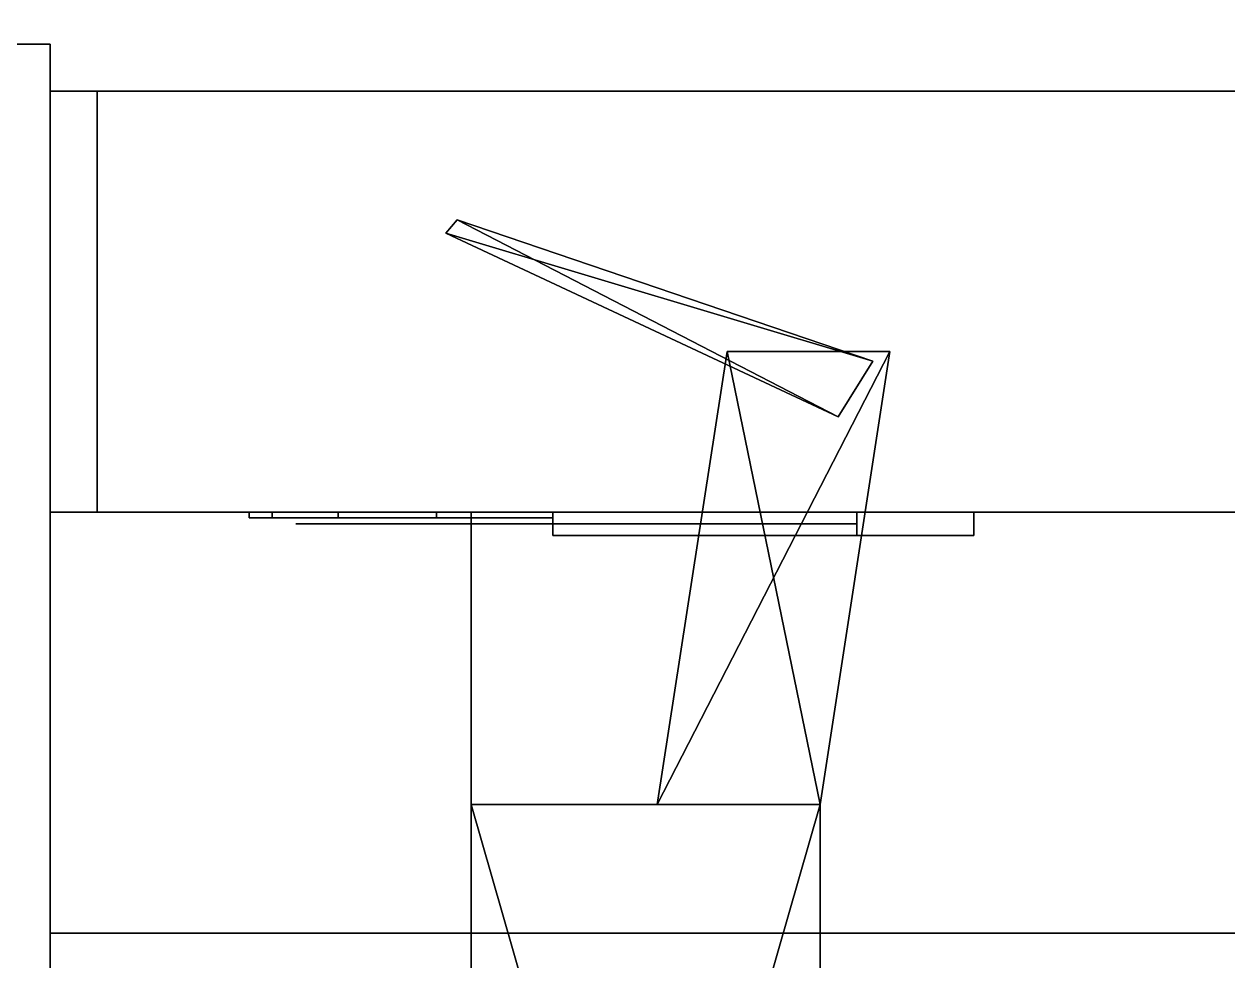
# Model space of a CAD drawing. Extents: x 0 to 4956, y -4930 to 0.
# Drawn here: x 1121.4 to 1172.9, y -4269.2 to -4229.1 of the extents above; entities that cross this region are included whole.
import ezdxf

# ---------------------------------------------------------------- set-up
doc = ezdxf.new("R2010")
doc.units = 0
for name, color, linetype in [('LAYER0', 7, 'CONTINUOUS'), ('LAYER1159', 28, 'CONTINUOUS'), ('LAYER1160', 253, 'CONTINUOUS'), ('LAYER1161', 28, 'CONTINUOUS'), ('LAYER1162', 253, 'CONTINUOUS'), ('LAYER1163', 28, 'CONTINUOUS'), ('LAYER1164', 253, 'CONTINUOUS'), ('LAYER1165', 28, 'CONTINUOUS'), ('LAYER1166', 253, 'CONTINUOUS'), ('LAYER1167', 28, 'CONTINUOUS'), ('LAYER1168', 253, 'CONTINUOUS'), ('LAYER1169', 9, 'CONTINUOUS'), ('LAYER1223', 9, 'CONTINUOUS'), ('LAYER831', 9, 'CONTINUOUS'), ('LAYER832', 9, 'CONTINUOUS'), ('LAYER840', 7, 'CONTINUOUS'), ('LAYER844', 7, 'CONTINUOUS'), ('LAYER851', 7, 'CONTINUOUS')]:
    doc.layers.add(name, color=color, linetype=linetype)

msp = doc.modelspace()

# ---------------------------------------------------------------- linework, layer by layer
at = {"layer": 'LAYER0', "invisible_edges": 1}
for points in [[(4956, 0), (0, -4930), (0, 0), (4956, 0)], [(4956, -4930, 5), (0, 0, 5), (0, -4930, 5), (4956, -4930, 5)], [(0, 0, 5), (4956, -4930, 5), (4956, 0, 5), (0, 0, 5)], [(0, -4930), (4956, 0), (4956, -4930), (0, -4930)]]:
    msp.add_3dface(points, dxfattribs=at)
at = {"layer": 'LAYER1159'}
for points, invisible_edges in [([(1131.99, -4250.25, 183.0251), (1131, -4250.25, 188), (1133, -4250.25, 188), (1133, -4250.25, 182.5)], 10), ([(1131, -4250.25, 188), (1131.99, -4250.25, 192.9749), (1133, -4250.25, 193.5), (1133, -4250.25, 188)], 10), ([(1134.808, -4250.25, 178.8076), (1131.99, -4250.25, 183.0251), (1133, -4250.25, 182.5), (1136.5, -4250.25, 182.5)], 10), ([(1131.99, -4250.25, 192.9749), (1134.808, -4250.25, 197.1924), (1136.5, -4250.25, 193.5), (1133, -4250.25, 193.5)], 10), ([(1139.025, -4250.25, 175.9896), (1134.808, -4250.25, 178.8076), (1136.5, -4250.25, 182.5), (1140, -4250.25, 182.5)], 10), ([(1134.808, -4250.25, 197.1924), (1139.025, -4250.25, 200.0104), (1140, -4250.25, 193.5), (1136.5, -4250.25, 193.5)], 10), ([(1144, -4250.25, 175), (1139.025, -4250.25, 175.9896), (1140, -4250.25, 182.5), (1144, -4250.25, 179)], 2), ([(1139.025, -4250.25, 200.0104), (1144, -4250.25, 201), (1144, -4250.25, 197), (1140, -4250.25, 193.5)], 8), ([(1133, -4250.5, 193.5), (1133, -4250.5, 182.5), (1140, -4250.5, 182.5), (1139.791, -4250.5, 193.3167)], 4), ([(1139.791, -4250.5, 193.3167), (1140, -4250.5, 182.5), (1144, -4250.5, 179), (1144, -4250.5, 197)], 5), ([(1144, -4250.5, 197), (1144, -4250.5, 179), (1157, -4250.5, 179), (1157, -4250.5, 197)], 1), ([(1162, -4251, 167), (1157, -4251, 179), (1144, -4251, 179), (1144, -4251, 167)], 1), ([(1162, -4251, 209), (1157, -4251, 197), (1144, -4251, 197), (1144, -4251, 209)], 1), ([(1162, -4251, 209), (1162, -4251, 167), (1157, -4251, 179), (1157, -4251, 197)], 10)]:
    msp.add_3dface(points, dxfattribs=dict(at, invisible_edges=invisible_edges))
for points in [[(1144, -4250, 179), (1144, -4250, 167), (1144, -4250, 179)], [(1144, -4250, 197), (1144, -4250, 209), (1144, -4250, 197)], [(1157, -4251, 179), (1157, -4250, 179), (1144, -4250, 179), (1144, -4251, 179)], [(1144, -4251, 179), (1144, -4250, 179), (1144, -4250, 167), (1144, -4251, 167)], [(1144, -4251, 167), (1144, -4250, 167), (1162, -4250, 167), (1162, -4251, 167)], [(1157, -4251, 197), (1157, -4250, 197), (1144, -4250, 197), (1144, -4251, 197)], [(1144, -4251, 197), (1144, -4250, 197), (1144, -4250, 209), (1144, -4251, 209)], [(1144, -4251, 209), (1144, -4250, 209), (1162, -4250, 209), (1162, -4251, 209)], [(1162, -4250, 167), (1144, -4250, 167), (1144, -4250, 209), (1162, -4250, 209)], [(1157, -4250, 179), (1157, -4250, 197), (1157, -4250, 179)], [(1157, -4251, 179), (1157, -4250, 179), (1157, -4250, 197), (1157, -4251, 197)], [(1162, -4251, 209), (1162, -4250, 209), (1162, -4251, 209)], [(1162, -4250, 167), (1162, -4250, 209), (1162, -4251, 209), (1162, -4251, 167)], [(1162, -4251, 167), (1144, -4251, 167), (1144, -4251, 167), (1162, -4251, 167)], [(1162, -4251, 209), (1144, -4251, 209), (1144, -4251, 209), (1162, -4251, 209)]]:
    msp.add_3dface(points, dxfattribs=at)
at = {"layer": 'LAYER1160'}
for points in [[(1139.418, -4238.077, 182.3477), (1139.909, -4237.5, 182.3477), (1156.192, -4245.925, 182.3477), (1139.418, -4238.077, 182.3477)], [(1139.418, -4238.077, 193.652), (1157.682, -4243.544, 193.652), (1139.909, -4237.5, 193.652), (1139.418, -4238.077, 193.652)], [(1156.192, -4245.925, 182.3477), (1139.909, -4237.5, 182.3477), (1157.682, -4243.544, 182.3477), (1156.192, -4245.925, 182.3477)], [(1139.909, -4237.5, 182.3477), (1139.909, -4237.5, 193.652), (1157.682, -4243.544, 182.3477), (1139.909, -4237.5, 182.3477)], [(1157.682, -4243.544, 182.3477), (1139.909, -4237.5, 193.652), (1157.682, -4243.544, 193.652), (1157.682, -4243.544, 182.3477)], [(1156.192, -4245.925, 193.652), (1157.682, -4243.544, 193.652), (1139.418, -4238.077, 193.652), (1156.192, -4245.925, 193.652)], [(1151.442, -4243.135, 181.2174), (1158.406, -4243.135, 181.2174), (1148.458, -4262.5, 181.2174), (1151.442, -4243.135, 181.2174)], [(1148.458, -4262.5, 181.2174), (1158.406, -4243.135, 181.2174), (1155.422, -4262.5, 181.2174), (1148.458, -4262.5, 181.2174)], [(1148.458, -4262.5, 194.7826), (1155.422, -4262.5, 194.7826), (1151.442, -4243.135, 194.7826), (1148.458, -4262.5, 194.7826)], [(1151.442, -4243.135, 194.7826), (1155.422, -4262.5, 194.7826), (1158.406, -4243.135, 194.7826), (1151.442, -4243.135, 194.7826)], [(1158.406, -4243.135, 181.2174), (1158.406, -4243.135, 194.7826), (1155.422, -4262.5, 181.2174), (1158.406, -4243.135, 181.2174)], [(1155.422, -4262.5, 181.2174), (1158.406, -4243.135, 194.7826), (1155.422, -4262.5, 194.7826), (1155.422, -4262.5, 181.2174)], [(1140.5, -4262.5, 181.2174), (1155.422, -4262.5, 181.2174), (1140.5, -4314.5, 181.2174), (1140.5, -4262.5, 181.2174)], [(1140.5, -4314.5, 181.2174), (1155.422, -4262.5, 181.2174), (1155.422, -4314.5, 181.2174), (1140.5, -4314.5, 181.2174)], [(1140.5, -4314.5, 194.7826), (1155.422, -4314.5, 194.7826), (1140.5, -4262.5, 194.7826), (1140.5, -4314.5, 194.7826)], [(1140.5, -4262.5, 194.7826), (1155.422, -4314.5, 194.7826), (1155.422, -4262.5, 194.7826), (1140.5, -4262.5, 194.7826)], [(1155.422, -4262.5, 181.2174), (1155.422, -4262.5, 194.7826), (1155.422, -4314.5, 181.2174), (1155.422, -4262.5, 181.2174)], [(1155.422, -4314.5, 181.2174), (1155.422, -4262.5, 194.7826), (1155.422, -4314.5, 194.7826), (1155.422, -4314.5, 181.2174)]]:
    msp.add_3dface(points, dxfattribs=at)
at = {"layer": 'LAYER1161'}
for points, invisible_edges in [([(1131.99, -4250.25, 746.5251), (1131, -4250.25, 751.5), (1133, -4250.25, 751.5), (1133, -4250.25, 746)], 10), ([(1131, -4250.25, 751.5), (1131.99, -4250.25, 756.4749), (1133, -4250.25, 757), (1133, -4250.25, 751.5)], 10), ([(1134.808, -4250.25, 742.3076), (1131.99, -4250.25, 746.5251), (1133, -4250.25, 746), (1136.5, -4250.25, 746)], 10), ([(1131.99, -4250.25, 756.4749), (1134.808, -4250.25, 760.6924), (1136.5, -4250.25, 757), (1133, -4250.25, 757)], 10), ([(1139.025, -4250.25, 739.4896), (1134.808, -4250.25, 742.3076), (1136.5, -4250.25, 746), (1140, -4250.25, 746)], 10), ([(1134.808, -4250.25, 760.6924), (1139.025, -4250.25, 763.5104), (1140, -4250.25, 757), (1136.5, -4250.25, 757)], 10), ([(1144, -4250.25, 738.5), (1139.025, -4250.25, 739.4896), (1140, -4250.25, 746), (1144, -4250.25, 742.5)], 2), ([(1139.025, -4250.25, 763.5104), (1144, -4250.25, 764.5), (1144, -4250.25, 760.5), (1140, -4250.25, 757)], 8), ([(1133, -4250.5, 757), (1133, -4250.5, 746), (1140, -4250.5, 746), (1139.791, -4250.5, 756.8167)], 4), ([(1139.791, -4250.5, 756.8167), (1140, -4250.5, 746), (1144, -4250.5, 742.5), (1144, -4250.5, 760.5)], 5), ([(1144, -4250.5, 760.5), (1144, -4250.5, 742.5), (1157, -4250.5, 742.5), (1157, -4250.5, 760.5)], 1), ([(1162, -4251, 730.5), (1157, -4251, 742.5), (1144, -4251, 742.5), (1144, -4251, 730.5)], 1), ([(1162, -4251, 772.5), (1157, -4251, 760.5), (1144, -4251, 760.5), (1144, -4251, 772.5)], 1), ([(1162, -4251, 772.5), (1162, -4251, 730.5), (1157, -4251, 742.5), (1157, -4251, 760.5)], 10)]:
    msp.add_3dface(points, dxfattribs=dict(at, invisible_edges=invisible_edges))
for points in [[(1144, -4250, 742.5), (1144, -4250, 730.5), (1144, -4250, 742.5)], [(1144, -4250, 760.5), (1144, -4250, 772.5), (1144, -4250, 760.5)], [(1157, -4251, 742.5), (1157, -4250, 742.5), (1144, -4250, 742.5), (1144, -4251, 742.5)], [(1144, -4251, 742.5), (1144, -4250, 742.5), (1144, -4250, 730.5), (1144, -4251, 730.5)], [(1144, -4251, 730.5), (1144, -4250, 730.5), (1162, -4250, 730.5), (1162, -4251, 730.5)], [(1157, -4251, 760.5), (1157, -4250, 760.5), (1144, -4250, 760.5), (1144, -4251, 760.5)], [(1144, -4251, 760.5), (1144, -4250, 760.5), (1144, -4250, 772.5), (1144, -4251, 772.5)], [(1144, -4251, 772.5), (1144, -4250, 772.5), (1162, -4250, 772.5), (1162, -4251, 772.5)], [(1162, -4250, 730.5), (1144, -4250, 730.5), (1144, -4250, 772.5), (1162, -4250, 772.5)], [(1157, -4250, 742.5), (1157, -4250, 760.5), (1157, -4250, 742.5)], [(1157, -4251, 742.5), (1157, -4250, 742.5), (1157, -4250, 760.5), (1157, -4251, 760.5)], [(1162, -4251, 772.5), (1162, -4250, 772.5), (1162, -4251, 772.5)], [(1162, -4250, 730.5), (1162, -4250, 772.5), (1162, -4251, 772.5), (1162, -4251, 730.5)], [(1162, -4251, 730.5), (1144, -4251, 730.5), (1144, -4251, 730.5), (1162, -4251, 730.5)], [(1162, -4251, 772.5), (1144, -4251, 772.5), (1144, -4251, 772.5), (1162, -4251, 772.5)]]:
    msp.add_3dface(points, dxfattribs=at)
at = {"layer": 'LAYER1162'}
for points in [[(1139.418, -4238.077, 745.8477), (1139.909, -4237.5, 745.8477), (1156.192, -4245.925, 745.8477), (1139.418, -4238.077, 745.8477)], [(1139.418, -4238.077, 757.152), (1157.682, -4243.544, 757.152), (1139.909, -4237.5, 757.152), (1139.418, -4238.077, 757.152)], [(1156.192, -4245.925, 745.8477), (1139.909, -4237.5, 745.8477), (1157.682, -4243.544, 745.8477), (1156.192, -4245.925, 745.8477)], [(1139.909, -4237.5, 745.8477), (1139.909, -4237.5, 757.152), (1157.682, -4243.544, 745.8477), (1139.909, -4237.5, 745.8477)], [(1157.682, -4243.544, 745.8477), (1139.909, -4237.5, 757.152), (1157.682, -4243.544, 757.152), (1157.682, -4243.544, 745.8477)], [(1156.192, -4245.925, 757.152), (1157.682, -4243.544, 757.152), (1139.418, -4238.077, 757.152), (1156.192, -4245.925, 757.152)], [(1151.442, -4243.135, 744.7174), (1158.406, -4243.135, 744.7174), (1148.458, -4262.5, 744.7174), (1151.442, -4243.135, 744.7174)], [(1148.458, -4262.5, 744.7174), (1158.406, -4243.135, 744.7174), (1155.422, -4262.5, 744.7174), (1148.458, -4262.5, 744.7174)], [(1148.458, -4262.5, 758.2826), (1155.422, -4262.5, 758.2826), (1151.442, -4243.135, 758.2826), (1148.458, -4262.5, 758.2826)], [(1151.442, -4243.135, 758.2826), (1155.422, -4262.5, 758.2826), (1158.406, -4243.135, 758.2826), (1151.442, -4243.135, 758.2826)], [(1158.406, -4243.135, 744.7174), (1158.406, -4243.135, 758.2826), (1155.422, -4262.5, 744.7174), (1158.406, -4243.135, 744.7174)], [(1155.422, -4262.5, 744.7174), (1158.406, -4243.135, 758.2826), (1155.422, -4262.5, 758.2826), (1155.422, -4262.5, 744.7174)], [(1140.5, -4262.5, 744.7174), (1155.422, -4262.5, 744.7174), (1140.5, -4314.5, 744.7174), (1140.5, -4262.5, 744.7174)], [(1140.5, -4314.5, 744.7174), (1155.422, -4262.5, 744.7174), (1155.422, -4314.5, 744.7174), (1140.5, -4314.5, 744.7174)], [(1140.5, -4314.5, 758.2826), (1155.422, -4314.5, 758.2826), (1140.5, -4262.5, 758.2826), (1140.5, -4314.5, 758.2826)], [(1140.5, -4262.5, 758.2826), (1155.422, -4314.5, 758.2826), (1155.422, -4262.5, 758.2826), (1140.5, -4262.5, 758.2826)], [(1155.422, -4262.5, 744.7174), (1155.422, -4262.5, 758.2826), (1155.422, -4314.5, 744.7174), (1155.422, -4262.5, 744.7174)], [(1155.422, -4314.5, 744.7174), (1155.422, -4262.5, 758.2826), (1155.422, -4314.5, 758.2826), (1155.422, -4314.5, 744.7174)]]:
    msp.add_3dface(points, dxfattribs=at)
at = {"layer": 'LAYER1163'}
for points, invisible_edges in [([(1131.99, -4250.25, 1310.025), (1131, -4250.25, 1315), (1133, -4250.25, 1315), (1133, -4250.25, 1309.5)], 10), ([(1131, -4250.25, 1315), (1131.99, -4250.25, 1319.975), (1133, -4250.25, 1320.5), (1133, -4250.25, 1315)], 10), ([(1134.808, -4250.25, 1305.808), (1131.99, -4250.25, 1310.025), (1133, -4250.25, 1309.5), (1136.5, -4250.25, 1309.5)], 10), ([(1131.99, -4250.25, 1319.975), (1134.808, -4250.25, 1324.192), (1136.5, -4250.25, 1320.5), (1133, -4250.25, 1320.5)], 10), ([(1139.025, -4250.25, 1302.99), (1134.808, -4250.25, 1305.808), (1136.5, -4250.25, 1309.5), (1140, -4250.25, 1309.5)], 10), ([(1134.808, -4250.25, 1324.192), (1139.025, -4250.25, 1327.01), (1140, -4250.25, 1320.5), (1136.5, -4250.25, 1320.5)], 10), ([(1144, -4250.25, 1302), (1139.025, -4250.25, 1302.99), (1140, -4250.25, 1309.5), (1144, -4250.25, 1306)], 2), ([(1139.025, -4250.25, 1327.01), (1144, -4250.25, 1328), (1144, -4250.25, 1324), (1140, -4250.25, 1320.5)], 8), ([(1133, -4250.5, 1320.5), (1133, -4250.5, 1309.5), (1140, -4250.5, 1309.5), (1139.791, -4250.5, 1320.317)], 4), ([(1139.791, -4250.5, 1320.317), (1140, -4250.5, 1309.5), (1144, -4250.5, 1306), (1144, -4250.5, 1324)], 5), ([(1144, -4250.5, 1324), (1144, -4250.5, 1306), (1157, -4250.5, 1306), (1157, -4250.5, 1324)], 1), ([(1162, -4251, 1294), (1157, -4251, 1306), (1144, -4251, 1306), (1144, -4251, 1294)], 1), ([(1162, -4251, 1336), (1157, -4251, 1324), (1144, -4251, 1324), (1144, -4251, 1336)], 1), ([(1162, -4251, 1336), (1162, -4251, 1294), (1157, -4251, 1306), (1157, -4251, 1324)], 10)]:
    msp.add_3dface(points, dxfattribs=dict(at, invisible_edges=invisible_edges))
for points in [[(1144, -4250, 1306), (1144, -4250, 1294), (1144, -4250, 1306)], [(1144, -4250, 1324), (1144, -4250, 1336), (1144, -4250, 1324)], [(1157, -4251, 1306), (1157, -4250, 1306), (1144, -4250, 1306), (1144, -4251, 1306)], [(1144, -4251, 1306), (1144, -4250, 1306), (1144, -4250, 1294), (1144, -4251, 1294)], [(1144, -4251, 1294), (1144, -4250, 1294), (1162, -4250, 1294), (1162, -4251, 1294)], [(1157, -4251, 1324), (1157, -4250, 1324), (1144, -4250, 1324), (1144, -4251, 1324)], [(1144, -4251, 1324), (1144, -4250, 1324), (1144, -4250, 1336), (1144, -4251, 1336)], [(1144, -4251, 1336), (1144, -4250, 1336), (1162, -4250, 1336), (1162, -4251, 1336)], [(1162, -4250, 1294), (1144, -4250, 1294), (1144, -4250, 1336), (1162, -4250, 1336)], [(1157, -4250, 1306), (1157, -4250, 1324), (1157, -4250, 1306)], [(1157, -4251, 1306), (1157, -4250, 1306), (1157, -4250, 1324), (1157, -4251, 1324)], [(1162, -4251, 1336), (1162, -4250, 1336), (1162, -4251, 1336)], [(1162, -4250, 1294), (1162, -4250, 1336), (1162, -4251, 1336), (1162, -4251, 1294)], [(1162, -4251, 1294), (1144, -4251, 1294), (1144, -4251, 1294), (1162, -4251, 1294)], [(1162, -4251, 1336), (1144, -4251, 1336), (1144, -4251, 1336), (1162, -4251, 1336)]]:
    msp.add_3dface(points, dxfattribs=at)
at = {"layer": 'LAYER1164'}
for points in [[(1139.418, -4238.077, 1309.348), (1139.909, -4237.5, 1309.348), (1156.192, -4245.925, 1309.348), (1139.418, -4238.077, 1309.348)], [(1139.418, -4238.077, 1320.652), (1157.682, -4243.544, 1320.652), (1139.909, -4237.5, 1320.652), (1139.418, -4238.077, 1320.652)], [(1156.192, -4245.925, 1309.348), (1139.909, -4237.5, 1309.348), (1157.682, -4243.544, 1309.348), (1156.192, -4245.925, 1309.348)], [(1139.909, -4237.5, 1309.348), (1139.909, -4237.5, 1320.652), (1157.682, -4243.544, 1309.348), (1139.909, -4237.5, 1309.348)], [(1157.682, -4243.544, 1309.348), (1139.909, -4237.5, 1320.652), (1157.682, -4243.544, 1320.652), (1157.682, -4243.544, 1309.348)], [(1156.192, -4245.925, 1320.652), (1157.682, -4243.544, 1320.652), (1139.418, -4238.077, 1320.652), (1156.192, -4245.925, 1320.652)], [(1151.442, -4243.135, 1308.217), (1158.406, -4243.135, 1308.217), (1148.458, -4262.5, 1308.217), (1151.442, -4243.135, 1308.217)], [(1148.458, -4262.5, 1308.217), (1158.406, -4243.135, 1308.217), (1155.422, -4262.5, 1308.217), (1148.458, -4262.5, 1308.217)], [(1148.458, -4262.5, 1321.783), (1155.422, -4262.5, 1321.783), (1151.442, -4243.135, 1321.783), (1148.458, -4262.5, 1321.783)], [(1151.442, -4243.135, 1321.783), (1155.422, -4262.5, 1321.783), (1158.406, -4243.135, 1321.783), (1151.442, -4243.135, 1321.783)], [(1158.406, -4243.135, 1308.217), (1158.406, -4243.135, 1321.783), (1155.422, -4262.5, 1308.217), (1158.406, -4243.135, 1308.217)], [(1155.422, -4262.5, 1308.217), (1158.406, -4243.135, 1321.783), (1155.422, -4262.5, 1321.783), (1155.422, -4262.5, 1308.217)], [(1140.5, -4262.5, 1308.217), (1155.422, -4262.5, 1308.217), (1140.5, -4314.5, 1308.217), (1140.5, -4262.5, 1308.217)], [(1140.5, -4314.5, 1308.217), (1155.422, -4262.5, 1308.217), (1155.422, -4314.5, 1308.217), (1140.5, -4314.5, 1308.217)], [(1140.5, -4314.5, 1321.783), (1155.422, -4314.5, 1321.783), (1140.5, -4262.5, 1321.783), (1140.5, -4314.5, 1321.783)], [(1140.5, -4262.5, 1321.783), (1155.422, -4314.5, 1321.783), (1155.422, -4262.5, 1321.783), (1140.5, -4262.5, 1321.783)], [(1155.422, -4262.5, 1308.217), (1155.422, -4262.5, 1321.783), (1155.422, -4314.5, 1308.217), (1155.422, -4262.5, 1308.217)], [(1155.422, -4314.5, 1308.217), (1155.422, -4262.5, 1321.783), (1155.422, -4314.5, 1321.783), (1155.422, -4314.5, 1308.217)]]:
    msp.add_3dface(points, dxfattribs=at)
at = {"layer": 'LAYER1165'}
for points, invisible_edges in [([(1131.99, -4250.25, 1873.525), (1131, -4250.25, 1878.5), (1133, -4250.25, 1878.5), (1133, -4250.25, 1873)], 10), ([(1131, -4250.25, 1878.5), (1131.99, -4250.25, 1883.475), (1133, -4250.25, 1884), (1133, -4250.25, 1878.5)], 10), ([(1134.808, -4250.25, 1869.308), (1131.99, -4250.25, 1873.525), (1133, -4250.25, 1873), (1136.5, -4250.25, 1873)], 10), ([(1131.99, -4250.25, 1883.475), (1134.808, -4250.25, 1887.692), (1136.5, -4250.25, 1884), (1133, -4250.25, 1884)], 10), ([(1139.025, -4250.25, 1866.49), (1134.808, -4250.25, 1869.308), (1136.5, -4250.25, 1873), (1140, -4250.25, 1873)], 10), ([(1134.808, -4250.25, 1887.692), (1139.025, -4250.25, 1890.51), (1140, -4250.25, 1884), (1136.5, -4250.25, 1884)], 10), ([(1144, -4250.25, 1865.5), (1139.025, -4250.25, 1866.49), (1140, -4250.25, 1873), (1144, -4250.25, 1869.5)], 2), ([(1139.025, -4250.25, 1890.51), (1144, -4250.25, 1891.5), (1144, -4250.25, 1887.5), (1140, -4250.25, 1884)], 8), ([(1133, -4250.5, 1884), (1133, -4250.5, 1873), (1140, -4250.5, 1873), (1139.791, -4250.5, 1883.817)], 4), ([(1139.791, -4250.5, 1883.817), (1140, -4250.5, 1873), (1144, -4250.5, 1869.5), (1144, -4250.5, 1887.5)], 5), ([(1144, -4250.5, 1887.5), (1144, -4250.5, 1869.5), (1157, -4250.5, 1869.5), (1157, -4250.5, 1887.5)], 1), ([(1162, -4251, 1857.5), (1157, -4251, 1869.5), (1144, -4251, 1869.5), (1144, -4251, 1857.5)], 1), ([(1162, -4251, 1899.5), (1157, -4251, 1887.5), (1144, -4251, 1887.5), (1144, -4251, 1899.5)], 1), ([(1162, -4251, 1899.5), (1162, -4251, 1857.5), (1157, -4251, 1869.5), (1157, -4251, 1887.5)], 10)]:
    msp.add_3dface(points, dxfattribs=dict(at, invisible_edges=invisible_edges))
for points in [[(1144, -4250, 1869.5), (1144, -4250, 1857.5), (1144, -4250, 1869.5)], [(1144, -4250, 1887.5), (1144, -4250, 1899.5), (1144, -4250, 1887.5)], [(1157, -4251, 1869.5), (1157, -4250, 1869.5), (1144, -4250, 1869.5), (1144, -4251, 1869.5)], [(1144, -4251, 1869.5), (1144, -4250, 1869.5), (1144, -4250, 1857.5), (1144, -4251, 1857.5)], [(1144, -4251, 1857.5), (1144, -4250, 1857.5), (1162, -4250, 1857.5), (1162, -4251, 1857.5)], [(1157, -4251, 1887.5), (1157, -4250, 1887.5), (1144, -4250, 1887.5), (1144, -4251, 1887.5)], [(1144, -4251, 1887.5), (1144, -4250, 1887.5), (1144, -4250, 1899.5), (1144, -4251, 1899.5)], [(1144, -4251, 1899.5), (1144, -4250, 1899.5), (1162, -4250, 1899.5), (1162, -4251, 1899.5)], [(1162, -4250, 1857.5), (1144, -4250, 1857.5), (1144, -4250, 1899.5), (1162, -4250, 1899.5)], [(1157, -4250, 1869.5), (1157, -4250, 1887.5), (1157, -4250, 1869.5)], [(1157, -4251, 1869.5), (1157, -4250, 1869.5), (1157, -4250, 1887.5), (1157, -4251, 1887.5)], [(1162, -4251, 1899.5), (1162, -4250, 1899.5), (1162, -4251, 1899.5)], [(1162, -4250, 1857.5), (1162, -4250, 1899.5), (1162, -4251, 1899.5), (1162, -4251, 1857.5)], [(1162, -4251, 1857.5), (1144, -4251, 1857.5), (1144, -4251, 1857.5), (1162, -4251, 1857.5)], [(1162, -4251, 1899.5), (1144, -4251, 1899.5), (1144, -4251, 1899.5), (1162, -4251, 1899.5)]]:
    msp.add_3dface(points, dxfattribs=at)
at = {"layer": 'LAYER1166'}
for points in [[(1139.418, -4238.077, 1872.848), (1139.909, -4237.5, 1872.848), (1156.192, -4245.925, 1872.848), (1139.418, -4238.077, 1872.848)], [(1139.418, -4238.077, 1884.152), (1157.682, -4243.544, 1884.152), (1139.909, -4237.5, 1884.152), (1139.418, -4238.077, 1884.152)], [(1156.192, -4245.925, 1872.848), (1139.909, -4237.5, 1872.848), (1157.682, -4243.544, 1872.848), (1156.192, -4245.925, 1872.848)], [(1139.909, -4237.5, 1872.848), (1139.909, -4237.5, 1884.152), (1157.682, -4243.544, 1872.848), (1139.909, -4237.5, 1872.848)], [(1157.682, -4243.544, 1872.848), (1139.909, -4237.5, 1884.152), (1157.682, -4243.544, 1884.152), (1157.682, -4243.544, 1872.848)], [(1156.192, -4245.925, 1884.152), (1157.682, -4243.544, 1884.152), (1139.418, -4238.077, 1884.152), (1156.192, -4245.925, 1884.152)], [(1151.442, -4243.135, 1871.717), (1158.406, -4243.135, 1871.717), (1148.458, -4262.5, 1871.717), (1151.442, -4243.135, 1871.717)], [(1148.458, -4262.5, 1871.717), (1158.406, -4243.135, 1871.717), (1155.422, -4262.5, 1871.717), (1148.458, -4262.5, 1871.717)], [(1148.458, -4262.5, 1885.283), (1155.422, -4262.5, 1885.283), (1151.442, -4243.135, 1885.283), (1148.458, -4262.5, 1885.283)], [(1151.442, -4243.135, 1885.283), (1155.422, -4262.5, 1885.283), (1158.406, -4243.135, 1885.283), (1151.442, -4243.135, 1885.283)], [(1158.406, -4243.135, 1871.717), (1158.406, -4243.135, 1885.283), (1155.422, -4262.5, 1871.717), (1158.406, -4243.135, 1871.717)], [(1155.422, -4262.5, 1871.717), (1158.406, -4243.135, 1885.283), (1155.422, -4262.5, 1885.283), (1155.422, -4262.5, 1871.717)], [(1140.5, -4262.5, 1871.717), (1155.422, -4262.5, 1871.717), (1140.5, -4314.5, 1871.717), (1140.5, -4262.5, 1871.717)], [(1140.5, -4314.5, 1871.717), (1155.422, -4262.5, 1871.717), (1155.422, -4314.5, 1871.717), (1140.5, -4314.5, 1871.717)], [(1140.5, -4314.5, 1885.283), (1155.422, -4314.5, 1885.283), (1140.5, -4262.5, 1885.283), (1140.5, -4314.5, 1885.283)], [(1140.5, -4262.5, 1885.283), (1155.422, -4314.5, 1885.283), (1155.422, -4262.5, 1885.283), (1140.5, -4262.5, 1885.283)], [(1155.422, -4262.5, 1871.717), (1155.422, -4262.5, 1885.283), (1155.422, -4314.5, 1871.717), (1155.422, -4262.5, 1871.717)], [(1155.422, -4314.5, 1871.717), (1155.422, -4262.5, 1885.283), (1155.422, -4314.5, 1885.283), (1155.422, -4314.5, 1871.717)]]:
    msp.add_3dface(points, dxfattribs=at)
at = {"layer": 'LAYER1167'}
for points, invisible_edges in [([(1131.99, -4250.25, 2437.025), (1131, -4250.25, 2442), (1133, -4250.25, 2442), (1133, -4250.25, 2436.5)], 10), ([(1131, -4250.25, 2442), (1131.99, -4250.25, 2446.975), (1133, -4250.25, 2447.5), (1133, -4250.25, 2442)], 10), ([(1134.808, -4250.25, 2432.808), (1131.99, -4250.25, 2437.025), (1133, -4250.25, 2436.5), (1136.5, -4250.25, 2436.5)], 10), ([(1131.99, -4250.25, 2446.975), (1134.808, -4250.25, 2451.192), (1136.5, -4250.25, 2447.5), (1133, -4250.25, 2447.5)], 10), ([(1139.025, -4250.25, 2429.99), (1134.808, -4250.25, 2432.808), (1136.5, -4250.25, 2436.5), (1140, -4250.25, 2436.5)], 10), ([(1134.808, -4250.25, 2451.192), (1139.025, -4250.25, 2454.01), (1140, -4250.25, 2447.5), (1136.5, -4250.25, 2447.5)], 10), ([(1144, -4250.25, 2429), (1139.025, -4250.25, 2429.99), (1140, -4250.25, 2436.5), (1144, -4250.25, 2433)], 2), ([(1139.025, -4250.25, 2454.01), (1144, -4250.25, 2455), (1144, -4250.25, 2451), (1140, -4250.25, 2447.5)], 8), ([(1133, -4250.5, 2447.5), (1133, -4250.5, 2436.5), (1140, -4250.5, 2436.5), (1139.791, -4250.5, 2447.317)], 4), ([(1139.791, -4250.5, 2447.317), (1140, -4250.5, 2436.5), (1144, -4250.5, 2433), (1144, -4250.5, 2451)], 5), ([(1144, -4250.5, 2451), (1144, -4250.5, 2433), (1157, -4250.5, 2433), (1157, -4250.5, 2451)], 1), ([(1162, -4251, 2421), (1157, -4251, 2433), (1144, -4251, 2433), (1144, -4251, 2421)], 1), ([(1162, -4251, 2463), (1157, -4251, 2451), (1144, -4251, 2451), (1144, -4251, 2463)], 1), ([(1162, -4251, 2463), (1162, -4251, 2421), (1157, -4251, 2433), (1157, -4251, 2451)], 10)]:
    msp.add_3dface(points, dxfattribs=dict(at, invisible_edges=invisible_edges))
for points in [[(1144, -4250, 2433), (1144, -4250, 2421), (1144, -4250, 2433)], [(1144, -4250, 2451), (1144, -4250, 2463), (1144, -4250, 2451)], [(1157, -4251, 2433), (1157, -4250, 2433), (1144, -4250, 2433), (1144, -4251, 2433)], [(1144, -4251, 2433), (1144, -4250, 2433), (1144, -4250, 2421), (1144, -4251, 2421)], [(1144, -4251, 2421), (1144, -4250, 2421), (1162, -4250, 2421), (1162, -4251, 2421)], [(1157, -4251, 2451), (1157, -4250, 2451), (1144, -4250, 2451), (1144, -4251, 2451)], [(1144, -4251, 2451), (1144, -4250, 2451), (1144, -4250, 2463), (1144, -4251, 2463)], [(1144, -4251, 2463), (1144, -4250, 2463), (1162, -4250, 2463), (1162, -4251, 2463)], [(1162, -4250, 2421), (1144, -4250, 2421), (1144, -4250, 2463), (1162, -4250, 2463)], [(1157, -4250, 2433), (1157, -4250, 2451), (1157, -4250, 2433)], [(1157, -4251, 2433), (1157, -4250, 2433), (1157, -4250, 2451), (1157, -4251, 2451)], [(1162, -4251, 2463), (1162, -4250, 2463), (1162, -4251, 2463)], [(1162, -4250, 2421), (1162, -4250, 2463), (1162, -4251, 2463), (1162, -4251, 2421)], [(1162, -4251, 2421), (1144, -4251, 2421), (1144, -4251, 2421), (1162, -4251, 2421)], [(1162, -4251, 2463), (1144, -4251, 2463), (1144, -4251, 2463), (1162, -4251, 2463)]]:
    msp.add_3dface(points, dxfattribs=at)
at = {"layer": 'LAYER1168'}
for points in [[(1139.418, -4238.077, 2436.348), (1139.909, -4237.5, 2436.348), (1156.192, -4245.925, 2436.348), (1139.418, -4238.077, 2436.348)], [(1139.418, -4238.077, 2447.652), (1157.682, -4243.544, 2447.652), (1139.909, -4237.5, 2447.652), (1139.418, -4238.077, 2447.652)], [(1156.192, -4245.925, 2436.348), (1139.909, -4237.5, 2436.348), (1157.682, -4243.544, 2436.348), (1156.192, -4245.925, 2436.348)], [(1139.909, -4237.5, 2436.348), (1139.909, -4237.5, 2447.652), (1157.682, -4243.544, 2436.348), (1139.909, -4237.5, 2436.348)], [(1157.682, -4243.544, 2436.348), (1139.909, -4237.5, 2447.652), (1157.682, -4243.544, 2447.652), (1157.682, -4243.544, 2436.348)], [(1156.192, -4245.925, 2447.652), (1157.682, -4243.544, 2447.652), (1139.418, -4238.077, 2447.652), (1156.192, -4245.925, 2447.652)], [(1151.442, -4243.135, 2435.217), (1158.406, -4243.135, 2435.217), (1148.458, -4262.5, 2435.217), (1151.442, -4243.135, 2435.217)], [(1148.458, -4262.5, 2435.217), (1158.406, -4243.135, 2435.217), (1155.422, -4262.5, 2435.217), (1148.458, -4262.5, 2435.217)], [(1148.458, -4262.5, 2448.783), (1155.422, -4262.5, 2448.783), (1151.442, -4243.135, 2448.783), (1148.458, -4262.5, 2448.783)], [(1151.442, -4243.135, 2448.783), (1155.422, -4262.5, 2448.783), (1158.406, -4243.135, 2448.783), (1151.442, -4243.135, 2448.783)], [(1158.406, -4243.135, 2435.217), (1158.406, -4243.135, 2448.783), (1155.422, -4262.5, 2435.217), (1158.406, -4243.135, 2435.217)], [(1155.422, -4262.5, 2435.217), (1158.406, -4243.135, 2448.783), (1155.422, -4262.5, 2448.783), (1155.422, -4262.5, 2435.217)], [(1140.5, -4262.5, 2435.217), (1155.422, -4262.5, 2435.217), (1140.5, -4314.5, 2435.217), (1140.5, -4262.5, 2435.217)], [(1140.5, -4314.5, 2435.217), (1155.422, -4262.5, 2435.217), (1155.422, -4314.5, 2435.217), (1140.5, -4314.5, 2435.217)], [(1140.5, -4314.5, 2448.783), (1155.422, -4314.5, 2448.783), (1140.5, -4262.5, 2448.783), (1140.5, -4314.5, 2448.783)], [(1140.5, -4262.5, 2448.783), (1155.422, -4314.5, 2448.783), (1155.422, -4262.5, 2448.783), (1140.5, -4262.5, 2448.783)], [(1155.422, -4262.5, 2435.217), (1155.422, -4262.5, 2448.783), (1155.422, -4314.5, 2435.217), (1155.422, -4262.5, 2435.217)], [(1155.422, -4314.5, 2435.217), (1155.422, -4262.5, 2448.783), (1155.422, -4314.5, 2448.783), (1155.422, -4314.5, 2435.217)]]:
    msp.add_3dface(points, dxfattribs=at)
at = {"layer": 'LAYER1169', "invisible_edges": 1}
for points in [[(1531, -4232, 88), (1124.5, -4250, 88), (1124.5, -4232, 88), (1531, -4232, 88)], [(1124.5, -4250, 88), (1531, -4232, 88), (1531, -4250, 88), (1124.5, -4250, 88)], [(1124.5, -4232, 2542), (1124.5, -4250, 88), (1124.5, -4250, 2542), (1124.5, -4232, 2542)], [(1124.5, -4250, 88), (1124.5, -4232, 2542), (1124.5, -4232, 88), (1124.5, -4250, 88)], [(1531, -4250, 2542), (1124.5, -4232, 2542), (1124.5, -4250, 2542), (1531, -4250, 2542)], [(1124.5, -4232, 2542), (1531, -4250, 2542), (1531, -4232, 2542), (1124.5, -4232, 2542)], [(1124.5, -4232, 2542), (1531, -4232, 88), (1124.5, -4232, 88), (1124.5, -4232, 2542)], [(1531, -4232, 88), (1124.5, -4232, 2542), (1531, -4232, 2542), (1531, -4232, 88)], [(1531, -4250, 2542), (1124.5, -4250, 88), (1531, -4250, 88), (1531, -4250, 2542)], [(1124.5, -4250, 88), (1531, -4250, 2542), (1124.5, -4250, 2542), (1124.5, -4250, 88)]]:
    msp.add_3dface(points, dxfattribs=at)
at = {"layer": 'LAYER1223', "invisible_edges": 1}
for points in [[(3550.5, -4232, 85), (1122.5, -4232, 5), (1122.5, -4232, 85), (3550.5, -4232, 85)], [(1122.5, -4232, 5), (3550.5, -4232, 85), (3550.5, -4232, 5), (1122.5, -4232, 5)], [(1122.5, -4250, 85), (1122.5, -4232, 5), (1122.5, -4250, 5), (1122.5, -4250, 85)], [(1122.5, -4232, 5), (1122.5, -4250, 85), (1122.5, -4232, 85), (1122.5, -4232, 5)], [(3550.5, -4250, 5), (1122.5, -4232, 5), (3550.5, -4232, 5), (3550.5, -4250, 5)], [(1122.5, -4232, 5), (3550.5, -4250, 5), (1122.5, -4250, 5), (1122.5, -4232, 5)], [(1122.5, -4250, 85), (3550.5, -4232, 85), (1122.5, -4232, 85), (1122.5, -4250, 85)], [(3550.5, -4232, 85), (1122.5, -4250, 85), (3550.5, -4250, 85), (3550.5, -4232, 85)], [(3550.5, -4250, 5), (1122.5, -4250, 85), (1122.5, -4250, 5), (3550.5, -4250, 5)], [(1122.5, -4250, 85), (3550.5, -4250, 5), (3550.5, -4250, 85), (1122.5, -4250, 85)]]:
    msp.add_3dface(points, dxfattribs=at)
at = {"layer": 'LAYER831', "invisible_edges": 1}
for points in [[(1122.5, -4330, 5), (1104.5, -4230, 5), (1122.5, -4230, 5), (1122.5, -4330, 5)], [(1104.5, -4230, 5), (1122.5, -4330, 5), (1104.5, -4330, 5), (1104.5, -4230, 5)], [(1122.5, -4230, 2650), (1104.5, -4230, 5), (1104.5, -4230, 2650), (1122.5, -4230, 2650)], [(1104.5, -4230, 5), (1122.5, -4230, 2650), (1122.5, -4230, 5), (1104.5, -4230, 5)], [(1104.5, -4330, 2650), (1122.5, -4230, 2650), (1104.5, -4230, 2650), (1104.5, -4330, 2650)], [(1122.5, -4230, 2650), (1104.5, -4330, 2650), (1122.5, -4330, 2650), (1122.5, -4230, 2650)], [(1122.5, -4230, 2650), (1122.5, -4330, 5), (1122.5, -4230, 5), (1122.5, -4230, 2650)], [(1122.5, -4330, 5), (1122.5, -4230, 2650), (1122.5, -4330, 2650), (1122.5, -4330, 5)]]:
    msp.add_3dface(points, dxfattribs=at)
at = {"layer": 'LAYER832', "invisible_edges": 1}
for points in [[(3546.5, -4250, 2645), (1122.5, -4250, 2545), (1122.5, -4250, 2645), (3546.5, -4250, 2645)], [(1122.5, -4250, 2545), (3546.5, -4250, 2645), (3546.5, -4250, 2545), (1122.5, -4250, 2545)], [(1122.5, -4268, 2645), (1122.5, -4250, 2545), (1122.5, -4268, 2545), (1122.5, -4268, 2645)], [(1122.5, -4250, 2545), (1122.5, -4268, 2645), (1122.5, -4250, 2645), (1122.5, -4250, 2545)], [(3546.5, -4268, 2545), (1122.5, -4250, 2545), (3546.5, -4250, 2545), (3546.5, -4268, 2545)], [(1122.5, -4250, 2545), (3546.5, -4268, 2545), (1122.5, -4268, 2545), (1122.5, -4250, 2545)], [(1122.5, -4268, 2645), (3546.5, -4250, 2645), (1122.5, -4250, 2645), (1122.5, -4268, 2645)], [(3546.5, -4250, 2645), (1122.5, -4268, 2645), (3546.5, -4268, 2645), (3546.5, -4250, 2645)], [(3546.5, -4268, 2545), (1122.5, -4268, 2645), (1122.5, -4268, 2545), (3546.5, -4268, 2545)], [(1122.5, -4268, 2645), (3546.5, -4268, 2545), (3546.5, -4268, 2645), (1122.5, -4268, 2645)]]:
    msp.add_3dface(points, dxfattribs=at)
at = {"layer": 'LAYER840', "invisible_edges": 1}
for points in [[(1140.5, -4810, 5), (1122.5, -4250, 5), (1140.5, -4250, 5), (1140.5, -4810, 5)], [(1122.5, -4250, 5), (1140.5, -4810, 5), (1122.5, -4810, 5), (1122.5, -4250, 5)], [(1122.5, -4250, 5), (1140.5, -4250, 2545), (1140.5, -4250, 5), (1122.5, -4250, 5)], [(1140.5, -4250, 2545), (1122.5, -4250, 5), (1122.5, -4250, 2545), (1140.5, -4250, 2545)], [(1122.5, -4810, 2545), (1140.5, -4250, 2545), (1122.5, -4250, 2545), (1122.5, -4810, 2545)], [(1140.5, -4250, 2545), (1122.5, -4810, 2545), (1140.5, -4810, 2545), (1140.5, -4250, 2545)], [(1122.5, -4250, 5), (1122.5, -4810, 2545), (1122.5, -4250, 2545), (1122.5, -4250, 5)], [(1122.5, -4810, 2545), (1122.5, -4250, 5), (1122.5, -4810, 5), (1122.5, -4810, 2545)], [(1140.5, -4810, 5), (1140.5, -4250, 2545), (1140.5, -4810, 2545), (1140.5, -4810, 5)], [(1140.5, -4250, 2545), (1140.5, -4810, 5), (1140.5, -4250, 5), (1140.5, -4250, 2545)]]:
    msp.add_3dface(points, dxfattribs=at)
at = {"layer": 'LAYER844', "invisible_edges": 1}
for points in [[(1140.5, -4810, 85), (1924.5, -4250, 85), (1924.5, -4810, 85), (1140.5, -4810, 85)], [(1924.5, -4250, 85), (1140.5, -4810, 85), (1140.5, -4250, 85), (1924.5, -4250, 85)], [(1140.5, -4250, 103), (1924.5, -4250, 85), (1140.5, -4250, 85), (1140.5, -4250, 103)], [(1924.5, -4250, 85), (1140.5, -4250, 103), (1924.5, -4250, 103), (1924.5, -4250, 85)], [(1140.5, -4810, 85), (1140.5, -4250, 103), (1140.5, -4250, 85), (1140.5, -4810, 85)], [(1140.5, -4250, 103), (1140.5, -4810, 85), (1140.5, -4810, 103), (1140.5, -4250, 103)], [(1140.5, -4250, 103), (1924.5, -4810, 103), (1924.5, -4250, 103), (1140.5, -4250, 103)], [(1924.5, -4810, 103), (1140.5, -4250, 103), (1140.5, -4810, 103), (1924.5, -4810, 103)]]:
    msp.add_3dface(points, dxfattribs=at)
at = {"layer": 'LAYER851', "invisible_edges": 1}
for points in [[(1924.5, -4810, 2544), (1140.5, -4250, 2544), (1140.5, -4810, 2544), (1924.5, -4810, 2544)], [(1140.5, -4250, 2544), (1924.5, -4810, 2544), (1924.5, -4250, 2544), (1140.5, -4250, 2544)], [(1924.5, -4250, 2526), (1140.5, -4250, 2544), (1924.5, -4250, 2544), (1924.5, -4250, 2526)], [(1140.5, -4250, 2544), (1924.5, -4250, 2526), (1140.5, -4250, 2526), (1140.5, -4250, 2544)], [(1140.5, -4810, 2526), (1140.5, -4250, 2544), (1140.5, -4250, 2526), (1140.5, -4810, 2526)], [(1140.5, -4250, 2544), (1140.5, -4810, 2526), (1140.5, -4810, 2544), (1140.5, -4250, 2544)], [(1924.5, -4250, 2526), (1140.5, -4810, 2526), (1140.5, -4250, 2526), (1924.5, -4250, 2526)], [(1140.5, -4810, 2526), (1924.5, -4250, 2526), (1924.5, -4810, 2526), (1140.5, -4810, 2526)]]:
    msp.add_3dface(points, dxfattribs=at)

# ---------------------------------------------------------------- meshes
at = {"layer": 'LAYER1159'}
mesh = msp.add_polymesh((2, 9), dxfattribs=at)
for k, corner in enumerate([(1144, -4250.25, 175), (1139.025, -4250.25, 175.9896), (1134.808, -4250.25, 178.8076), (1131.99, -4250.25, 183.0251), (1131, -4250.25, 188), (1131.99, -4250.25, 192.9749), (1134.808, -4250.25, 197.1924), (1139.025, -4250.25, 200.0104), (1144, -4250.25, 201), (1144, -4250, 175), (1139.025, -4250, 175.9896), (1134.808, -4250, 178.8076), (1131.99, -4250, 183.0251), (1131, -4250, 188), (1131.99, -4250, 192.9749), (1134.808, -4250, 197.1924), (1139.025, -4250, 200.0104), (1144, -4250, 201)]):
    mesh.set_mesh_vertex(divmod(k, 9), corner)
at = {"layer": 'LAYER1161'}
mesh = msp.add_polymesh((2, 9), dxfattribs=at)
for k, corner in enumerate([(1144, -4250.25, 738.5), (1139.025, -4250.25, 739.4896), (1134.808, -4250.25, 742.3076), (1131.99, -4250.25, 746.5251), (1131, -4250.25, 751.5), (1131.99, -4250.25, 756.4749), (1134.808, -4250.25, 760.6924), (1139.025, -4250.25, 763.5104), (1144, -4250.25, 764.5), (1144, -4250, 738.5), (1139.025, -4250, 739.4896), (1134.808, -4250, 742.3076), (1131.99, -4250, 746.5251), (1131, -4250, 751.5), (1131.99, -4250, 756.4749), (1134.808, -4250, 760.6924), (1139.025, -4250, 763.5104), (1144, -4250, 764.5)]):
    mesh.set_mesh_vertex(divmod(k, 9), corner)
at = {"layer": 'LAYER1163'}
mesh = msp.add_polymesh((2, 9), dxfattribs=at)
for k, corner in enumerate([(1144, -4250.25, 1302), (1139.025, -4250.25, 1302.99), (1134.808, -4250.25, 1305.808), (1131.99, -4250.25, 1310.025), (1131, -4250.25, 1315), (1131.99, -4250.25, 1319.975), (1134.808, -4250.25, 1324.192), (1139.025, -4250.25, 1327.01), (1144, -4250.25, 1328), (1144, -4250, 1302), (1139.025, -4250, 1302.99), (1134.808, -4250, 1305.808), (1131.99, -4250, 1310.025), (1131, -4250, 1315), (1131.99, -4250, 1319.975), (1134.808, -4250, 1324.192), (1139.025, -4250, 1327.01), (1144, -4250, 1328)]):
    mesh.set_mesh_vertex(divmod(k, 9), corner)
at = {"layer": 'LAYER1165'}
mesh = msp.add_polymesh((2, 9), dxfattribs=at)
for k, corner in enumerate([(1144, -4250.25, 1865.5), (1139.025, -4250.25, 1866.49), (1134.808, -4250.25, 1869.308), (1131.99, -4250.25, 1873.525), (1131, -4250.25, 1878.5), (1131.99, -4250.25, 1883.475), (1134.808, -4250.25, 1887.692), (1139.025, -4250.25, 1890.51), (1144, -4250.25, 1891.5), (1144, -4250, 1865.5), (1139.025, -4250, 1866.49), (1134.808, -4250, 1869.308), (1131.99, -4250, 1873.525), (1131, -4250, 1878.5), (1131.99, -4250, 1883.475), (1134.808, -4250, 1887.692), (1139.025, -4250, 1890.51), (1144, -4250, 1891.5)]):
    mesh.set_mesh_vertex(divmod(k, 9), corner)
at = {"layer": 'LAYER1167'}
mesh = msp.add_polymesh((2, 9), dxfattribs=at)
for k, corner in enumerate([(1144, -4250.25, 2429), (1139.025, -4250.25, 2429.99), (1134.808, -4250.25, 2432.808), (1131.99, -4250.25, 2437.025), (1131, -4250.25, 2442), (1131.99, -4250.25, 2446.975), (1134.808, -4250.25, 2451.192), (1139.025, -4250.25, 2454.01), (1144, -4250.25, 2455), (1144, -4250, 2429), (1139.025, -4250, 2429.99), (1134.808, -4250, 2432.808), (1131.99, -4250, 2437.025), (1131, -4250, 2442), (1131.99, -4250, 2446.975), (1134.808, -4250, 2451.192), (1139.025, -4250, 2454.01), (1144, -4250, 2455)]):
    mesh.set_mesh_vertex(divmod(k, 9), corner)

doc.saveas('drawing.dxf')
